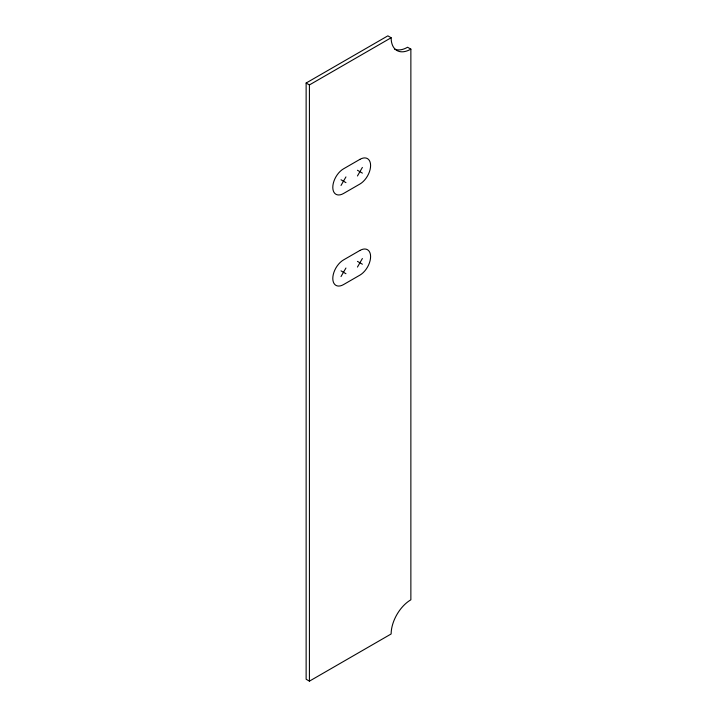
<?xml version="1.0" encoding="UTF-8"?>
<svg xmlns="http://www.w3.org/2000/svg" width="717" height="717" viewBox="0 0 717 717"><rect width="100%" height="100%" fill="white"/><g stroke="black" fill="none" stroke-linecap="round" stroke-linejoin="round"><path stroke-width="1.08" d="M341.014 185.452L345.944 176.92M357.451 175.97L362.381 167.428M341.014 276.556L345.944 268.015M357.451 267.065L362.381 258.523M306.132 83.029L387.852 35.85L391.141 37.75A27.891 16.106 -60 0 0 410.868 49.132L410.868 599.806A27.891 16.106 -60 0 0 391.141 633.971L309.421 681.15L306.132 679.25L306.132 83.029L309.421 84.929L391.141 37.75M410.868 49.132L407.579 47.241A27.891 16.106 -60 0 1 394.556 49.088M357.451 170.27L362.381 173.12M341.014 179.761L345.944 182.611M357.451 261.373L362.381 264.214M341.014 270.856L345.944 273.706M309.421 84.929L309.421 681.15M359.916 159.362L343.479 168.853A15.111 8.721 -60 0 0 332.796 187.352A15.111 8.721 -60 0 0 343.479 193.518L359.916 184.036A15.111 8.721 -60 0 0 370.599 165.528A15.111 8.721 -60 0 0 359.916 159.362M359.916 250.457L343.479 259.948A15.111 8.721 -60 0 0 332.796 278.447A15.111 8.721 -60 0 0 343.479 284.613L359.916 275.131A15.111 8.721 -60 0 0 370.599 256.623A15.111 8.721 -60 0 0 359.916 250.457"/></g></svg>
